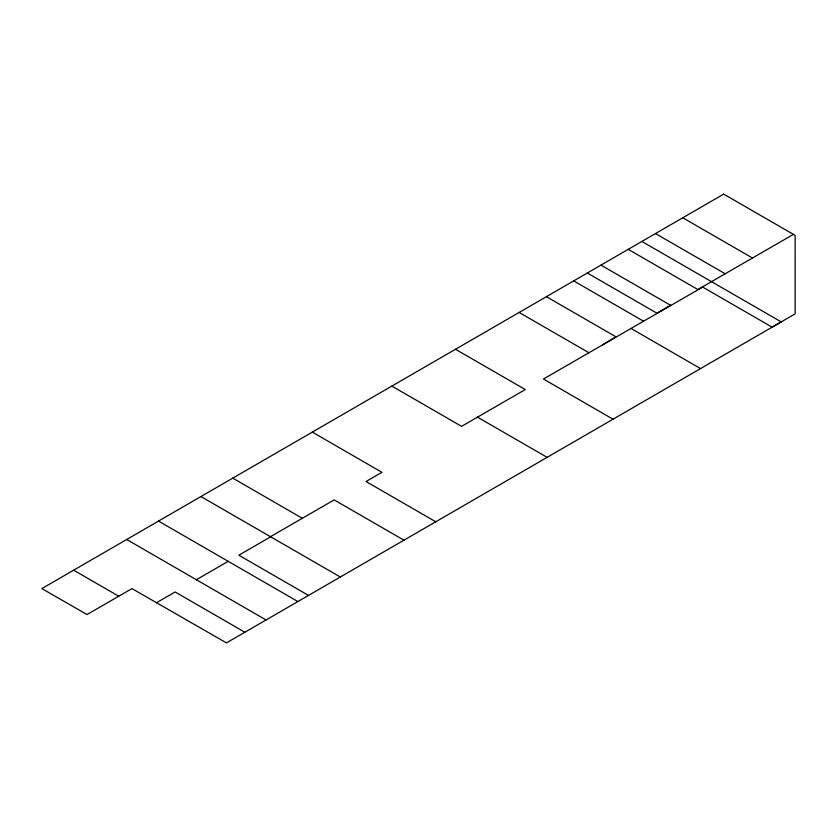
<?xml version="1.0" encoding="UTF-8"?>
<svg xmlns="http://www.w3.org/2000/svg" width="837" height="837" viewBox="0 0 837 837"><rect width="100%" height="100%" fill="white"/><g stroke="black" fill="none" stroke-linecap="round" stroke-linejoin="round"><path stroke-width="1.26" d="M670.552 305.296L656.899 313.184L587.323 273.008M793.413 234.37L697.859 289.539L628.242 249.342M270.466 536.684L334.162 499.898L403.947 540.189M156.54 602.713L175.132 591.979L244.854 632.238M196.36 579.727L228.219 561.334M270.686 536.81L238.838 555.203L308.487 595.41M682.783 217.787L752.463 258.005M655.507 233.565L725.156 273.772M641.874 241.454L781.214 321.9L772.122 327.162L702.703 287.081L543.443 379.025L613.029 419.211M600.966 265.12L670.845 305.463M573.69 280.897L643.548 321.23M631.035 328.46L700.538 368.583M546.415 296.675L615.948 336.819L602.588 344.875M519.139 312.463L588.945 352.754M455.506 349.28L525.28 389.561L461.574 426.347L391.862 386.098M477.498 417.15L547.126 457.347M312.316 432.112L381.944 472.319L366.02 481.516L435.763 521.775M232.77 478.136L302.314 518.291M200.943 496.55L340.303 577.007M158.517 521.095L297.878 601.552M126.701 539.499L266.061 619.966M73.666 570.185L118.76 596.216M723.691 194.111L41.85 588.589L87.017 614.546L131.964 588.599L226.44 642.889L795.15 313.844L795.14 235.375L723.691 194.111"/></g></svg>
